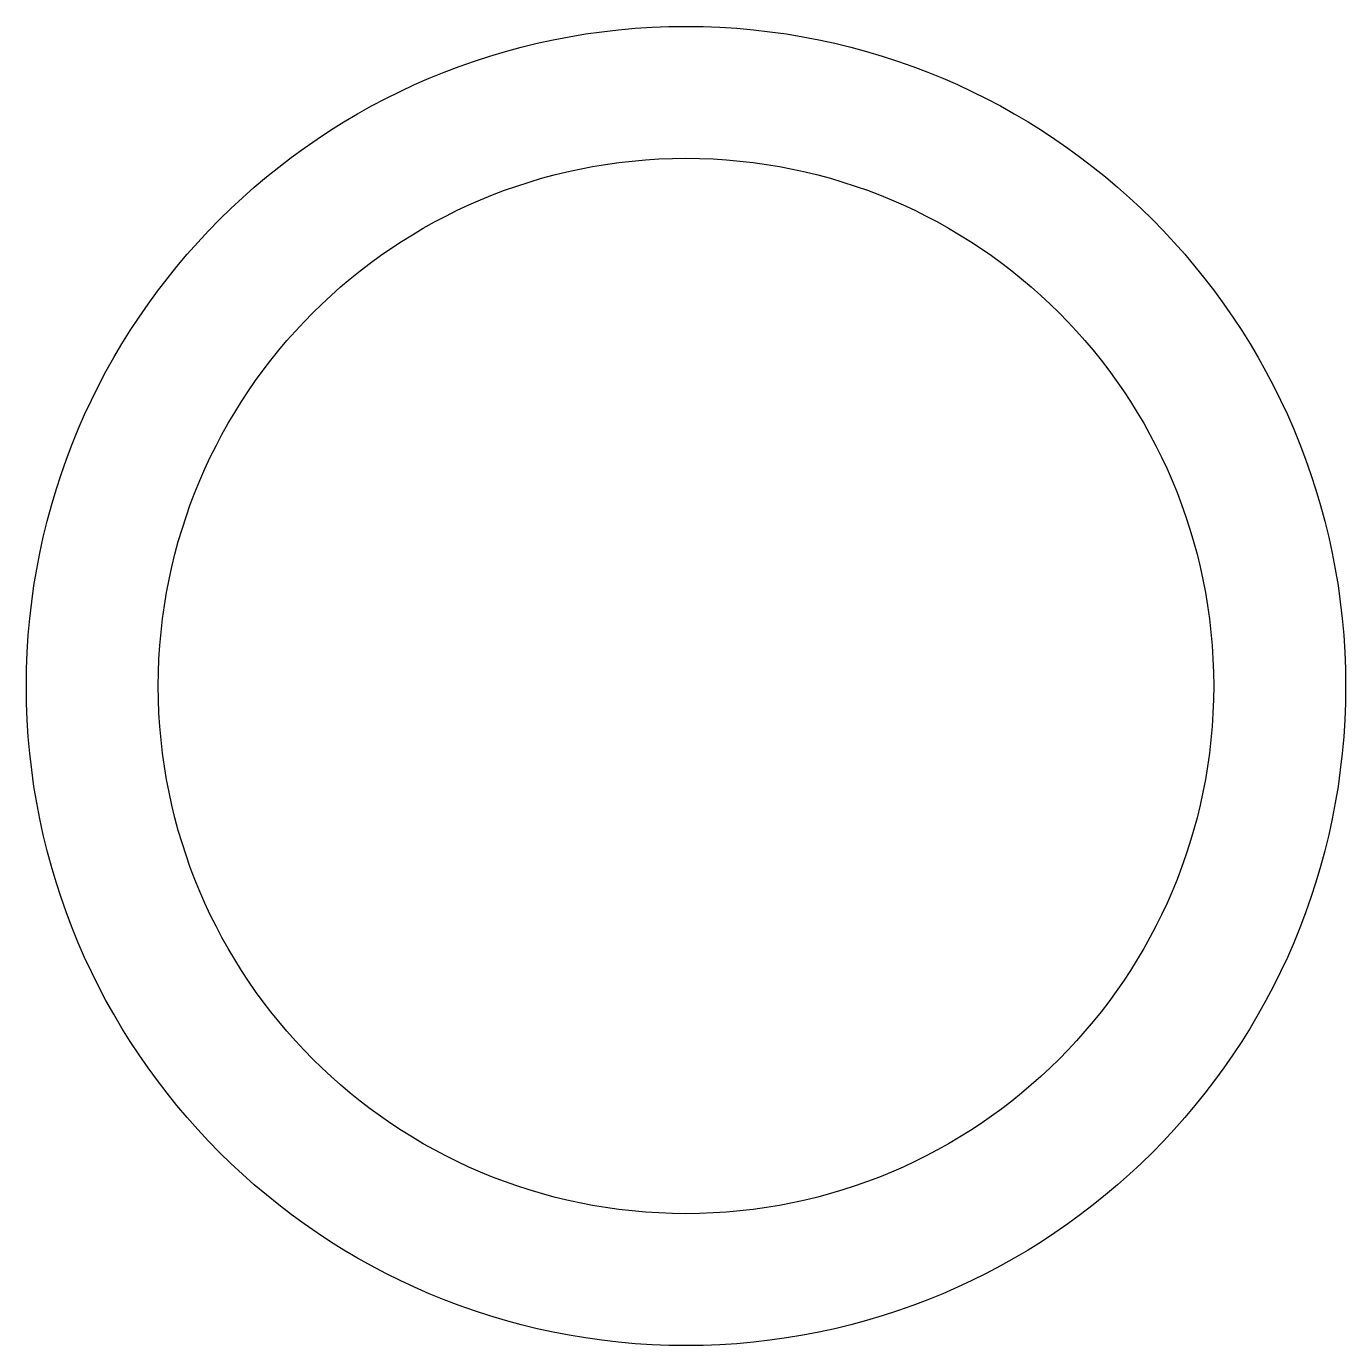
# Model space of a CAD drawing. Header units: millimetres. Extents: x -5 to 5, y -5 to 5.
import ezdxf

# ---------------------------------------------------------------- set-up
doc = ezdxf.new("R2010")
doc.units = ezdxf.units.MM

msp = doc.modelspace()

# ---------------------------------------------------------------- linework, layer by layer
for radius in [5, 4]:
    msp.add_circle((0.011, -0.007), radius)

doc.saveas('drawing.dxf')
